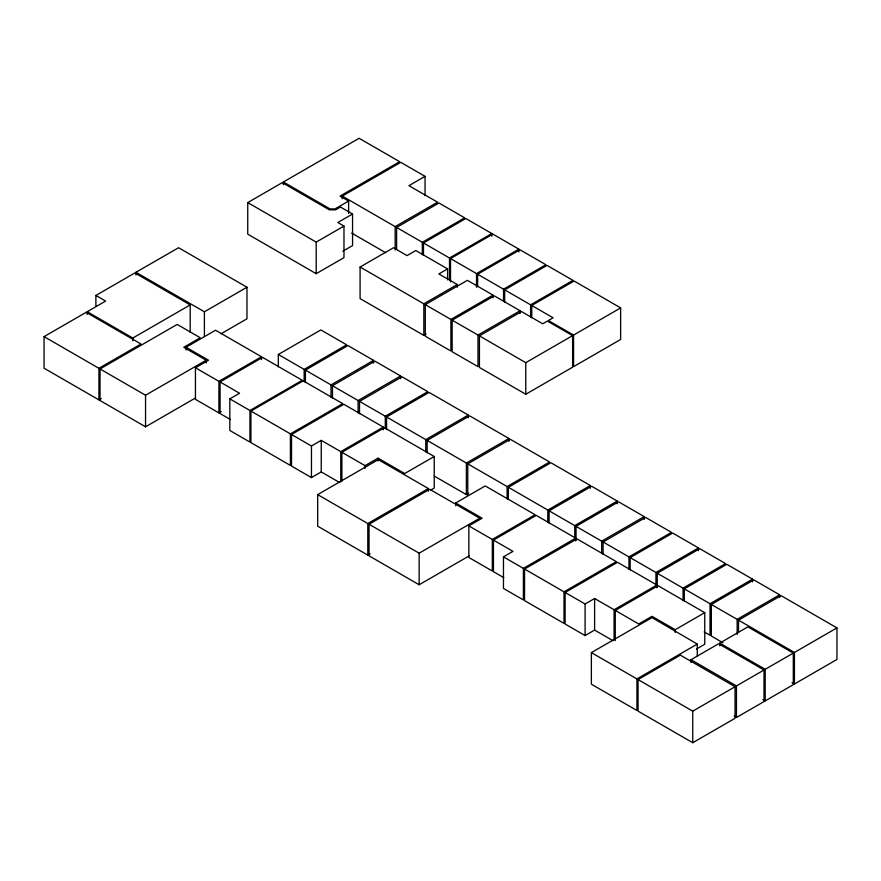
<?xml version="1.0" encoding="UTF-8"?>
<svg xmlns="http://www.w3.org/2000/svg" width="881" height="881" viewBox="0 0 881 881"><rect width="100%" height="100%" fill="white"/><g stroke="black" fill="none" stroke-linecap="round" stroke-linejoin="round"><path stroke-width="1.32" d="M503.525 301.533L503.525 289.188L545.879 264.729L519.977 249.786L477.634 274.233L477.634 286.589M352.554 214.017L337.83 222.519L343.975 226.076L343.975 257.637L316.202 273.683L247.737 234.148L247.737 202.586L282.261 182.642L329.384 209.843L335.617 209.843L340.462 207.046L352.554 214.017L352.554 245.59L342.764 251.239M283.396 184.735L283.396 181.993L359.107 138.284L399.644 161.686L340.033 196.1L348.612 201.044L348.612 213.4M95.886 306.434L95.886 295.454L134.859 272.945L190.197 304.903L190.197 332.357M135.949 275.026L135.949 272.284L178.557 247.726L246.977 287.228L246.977 318.801L221.043 333.767M44.05 336.63L86.14 312.326L141.004 344.008L98.914 368.302L44.05 336.63L44.05 368.203L98.914 399.875L101.26 398.531M87.208 314.462L87.208 311.709L105.632 301.071L95.886 295.454M342.291 198.842L342.291 196.1L400.767 162.335L425.06 176.354L425.06 195.571M348.612 201.044L335 208.907L330.001 208.907L283.396 181.993M87.208 311.709L132.8 338.04L190.197 304.903M425.06 176.354L408.927 185.671L437.56 202.201L395.151 226.615L342.291 196.1M247.737 202.586L316.202 242.11L343.975 226.076M195.483 397.981L145.552 426.8L100.038 400.525L100.038 368.952L177.169 324.428L200.251 337.753L183.755 347.279L206.176 360.23L206.176 362.972M135.949 272.284L204.403 311.797L246.977 287.228M186.056 349.988L186.056 347.246L215.537 330.232L261.481 356.75L261.481 359.503M396.593 227.452L438.947 202.993L464.672 217.849L422.329 242.297L396.593 227.452L396.593 249.411M426.151 334.064L423.838 335.386L360.087 298.593L360.087 267.02L393.477 247.748L407.044 255.589L415.799 250.534L447.603 268.903L447.603 279.883M100.038 368.952L145.552 395.228L206.176 360.23M221.274 411.537L218.917 412.903L195.439 399.346L195.439 367.784L208.533 360.219L186.056 347.246M423.475 255.325L423.475 242.969L465.829 218.521L491.84 233.531L491.84 236.284M195.439 367.784L218.917 381.33L261.481 356.75M230.393 419.521L220.063 413.541L220.063 381.969L262.604 357.4L302.249 380.295L249.94 410.491L229.82 398.884L229.82 430.457L249.94 442.064L249.94 410.491M278.33 354.481L320.849 329.923L346.685 344.845L304.154 369.392L278.33 354.481L278.33 366.837M423.475 242.969L449.486 257.99L491.84 233.531M450.51 281.909L450.51 258.574L492.864 234.126L518.876 249.147L518.876 251.889M447.603 268.903L438.859 273.947L457.261 284.53L457.261 287.272M229.82 398.884L239.566 393.256L220.063 381.969M305.41 382.475L305.41 370.119L347.918 345.55L373.555 360.351L373.555 363.104M360.087 267.02L423.838 303.813L457.261 284.53M450.51 258.574L476.522 273.595L518.876 249.147M425.27 304.639L450.896 319.451L450.896 351.023L425.27 336.212L425.27 304.639L467.393 280.323L493.03 295.124L493.03 297.866M250.92 411.053L303.229 380.856L342.72 403.652L290.411 433.859L250.92 411.053L250.92 442.625L290.411 465.432L290.411 433.859M305.41 370.119L331.025 384.909L373.555 360.351M332.456 398.08L332.456 385.735L374.976 361.177L400.613 375.978L400.613 378.731M450.896 319.451L493.03 295.124M520.098 310.751L477.998 335.055L477.998 366.628L452.151 351.75L452.151 320.177L494.285 295.851L520.098 310.751L520.098 313.493M504.681 289.849L547.024 265.401L572.969 280.378L530.615 304.826L504.681 289.849L504.681 302.205M339.625 482.546L321.246 471.93L311.456 477.579L291.534 466.082L291.534 434.509L343.843 404.302L383.301 427.087L383.301 429.829M332.456 385.735L358.093 400.536L400.613 375.978M359.525 401.362L402.044 376.804L427.814 391.682L385.283 416.228L359.525 401.362L359.525 413.707M531.75 317.832L531.75 305.476L574.093 281.028L620.642 307.898L620.642 339.471L573.575 366.65L573.575 335.077L620.642 307.898M479.429 335.881L521.519 311.577L542.696 323.801L547.42 321.08L572.617 335.628L572.617 367.201L525.77 394.248L479.429 367.454L479.429 335.881L525.77 362.675L525.77 394.248M291.534 434.509L311.456 446.006L321.246 440.357L340.771 451.634L383.301 427.087M386.583 429.333L386.583 416.988L429.113 392.43L468.307 415.061L468.307 417.803M341.894 481.114L341.894 452.283L384.424 427.737L434.223 456.49L434.223 488.052L430.677 490.1M525.77 362.675L572.617 335.628M341.894 452.283L365.042 465.653L378.037 458.153L404.687 473.538L434.223 456.49M370.163 553.742L367.795 555.107L317.689 526.188L317.689 494.615L378.268 459.64L428.375 488.559L428.375 491.312M386.583 416.988L425.776 439.608L468.307 415.061M427.164 452.768L427.164 440.412L469.683 415.854L508.91 438.507L508.91 441.249M427.164 440.412L466.379 463.054L508.91 438.507M467.778 463.858L510.308 439.311L549.623 462.007L507.093 486.554L467.778 463.858L467.778 495.43M317.689 494.615L367.795 523.534L428.375 488.559M369.051 524.261L429.675 489.263L479.782 518.193L419.147 553.191L369.051 524.261L369.051 555.834L419.147 584.764L469.077 555.933M434.289 476.092L466.379 494.626L468.747 493.261M455.697 505.738L455.697 502.985L485.233 485.938L535.119 514.735L492.325 539.447L468.846 525.902L468.846 557.475L492.325 571.02L492.325 539.447M508.359 499.637L508.359 487.292L550.878 462.734L590.336 485.508L590.336 488.261M468.846 525.902L482.116 518.237L455.697 502.985M503.789 577.639L493.448 571.67L493.448 540.097L536.243 515.385L575.7 538.17L575.7 540.912M508.359 487.292L547.806 510.066L590.336 485.508M549.105 523.171L549.105 510.815L591.636 486.257L617.273 501.058L617.273 503.811M575.7 538.17L523.391 568.366L523.391 599.939L503.469 588.442L503.469 556.869L512.973 551.374L493.448 540.097M549.105 510.815L574.742 525.616L617.273 501.058M576.042 540.086L576.042 526.364L618.572 501.818L644.198 516.618L644.198 519.361M576.042 526.364L601.679 541.165L644.198 516.618M603.111 541.991L645.63 517.444L671.476 532.355L628.957 556.913L603.111 541.991L603.111 554.347M564.005 591.823L616.315 561.615L577 538.919L524.558 569.038L524.558 600.611L564.005 623.385L564.005 591.823L524.558 569.038M630.168 569.974L630.168 557.618L672.699 533.06L698.457 547.938L698.457 550.68M612.945 640.663L594.609 630.08L585.094 635.564L565.128 624.034L565.128 592.473L585.094 603.992L594.609 598.507L614.09 609.751L656.896 585.039L656.896 587.781M630.168 557.618L655.938 572.485L698.457 547.938M657.237 573.245L699.767 548.687L725.57 563.587L683.05 588.145L657.237 573.245L657.237 586.966M615.257 640.63L615.257 610.423L658.063 585.722L704.745 612.669L704.745 644.242L696.475 649.011M684.306 601.216L684.306 588.871L726.825 564.314L752.55 579.169L752.55 581.912M697.278 644.077L636.93 678.921L636.93 710.493L591.371 684.196L591.371 652.623L652.006 617.625L697.278 644.077L697.278 656.433M684.306 588.871L710.031 603.716L752.55 579.169M723.059 642.811L711.33 636.038L711.33 604.476L753.85 579.918L779.652 594.818L779.652 597.56M615.257 610.423L638.736 623.979L651.995 616.315L675.209 629.717L704.745 612.669M711.33 604.476L737.133 619.365L779.652 594.818M738.52 632.525L738.52 620.169L781.04 595.622L836.95 627.9L836.95 659.462L794.431 684.019L792.041 682.643M638.053 679.57L680.363 655.145L735.051 686.728L735.051 718.29L692.752 742.716L638.053 711.143L638.053 679.57L692.752 711.154L735.051 686.728M691.012 662.446L691.012 659.693L718.599 643.769L764.025 670L764.025 701.573L736.439 717.497L734.115 716.154M719.766 645.839L719.766 643.097L747.87 626.876L793.296 653.096L793.296 684.669L765.193 700.891L762.869 699.547M691.012 659.693L736.439 685.925L764.025 670M719.766 643.097L765.193 669.318L793.296 653.096M738.52 620.169L794.431 652.447L836.95 627.9M565.128 592.473L617.515 562.309L656.896 585.039M452.151 320.177L477.998 335.055M477.634 274.233L503.525 289.188M531.75 305.476L553.092 317.799L548.367 320.53L573.575 335.077M351.684 233.091L385.757 252.759M704.183 631.919L710.031 635.289L710.031 603.716M503.469 556.869L523.391 568.366M591.371 652.623L636.93 678.921M794.431 652.447L794.431 684.019M765.193 669.318L765.193 700.891M737.133 619.365L737.133 634.463M736.439 685.925L736.439 717.497M692.752 711.154L692.752 742.716M683.05 588.145L683.05 600.501M675.209 629.717L675.209 632.47M655.938 572.485L655.938 584.841M628.957 556.913L628.957 569.269M614.09 609.751L614.09 639.947M601.679 541.165L601.679 553.521M594.609 598.507L594.609 630.08M585.094 603.992L585.094 635.564M574.742 525.616L574.742 537.972M547.806 510.066L547.806 522.422M530.615 304.826L530.615 317.182M507.093 486.554L507.093 498.91M476.522 273.595L476.522 287.316M466.379 463.054L466.379 494.626M449.486 257.99L449.486 279.949M425.776 439.608L425.776 451.964M423.838 303.813L423.838 335.386M422.329 242.297L422.329 254.653M419.147 553.191L419.147 584.764M395.151 226.615L395.151 249.951M385.283 416.228L385.283 428.584M378.037 458.153L378.037 460.895M367.795 523.534L367.795 555.107M365.042 465.653L365.042 468.395M358.093 400.536L358.093 412.881M340.771 451.634L340.771 481.83M331.025 384.909L331.025 397.265M321.246 440.357L321.246 471.93M316.202 242.11L316.202 273.683M311.456 446.006L311.456 477.579M304.154 369.392L304.154 381.748M218.917 381.33L218.917 412.903M204.403 311.797L204.403 336.509M145.552 395.228L145.552 426.8M132.8 338.04L132.8 340.782M98.914 368.302L98.914 399.875"/></g></svg>
